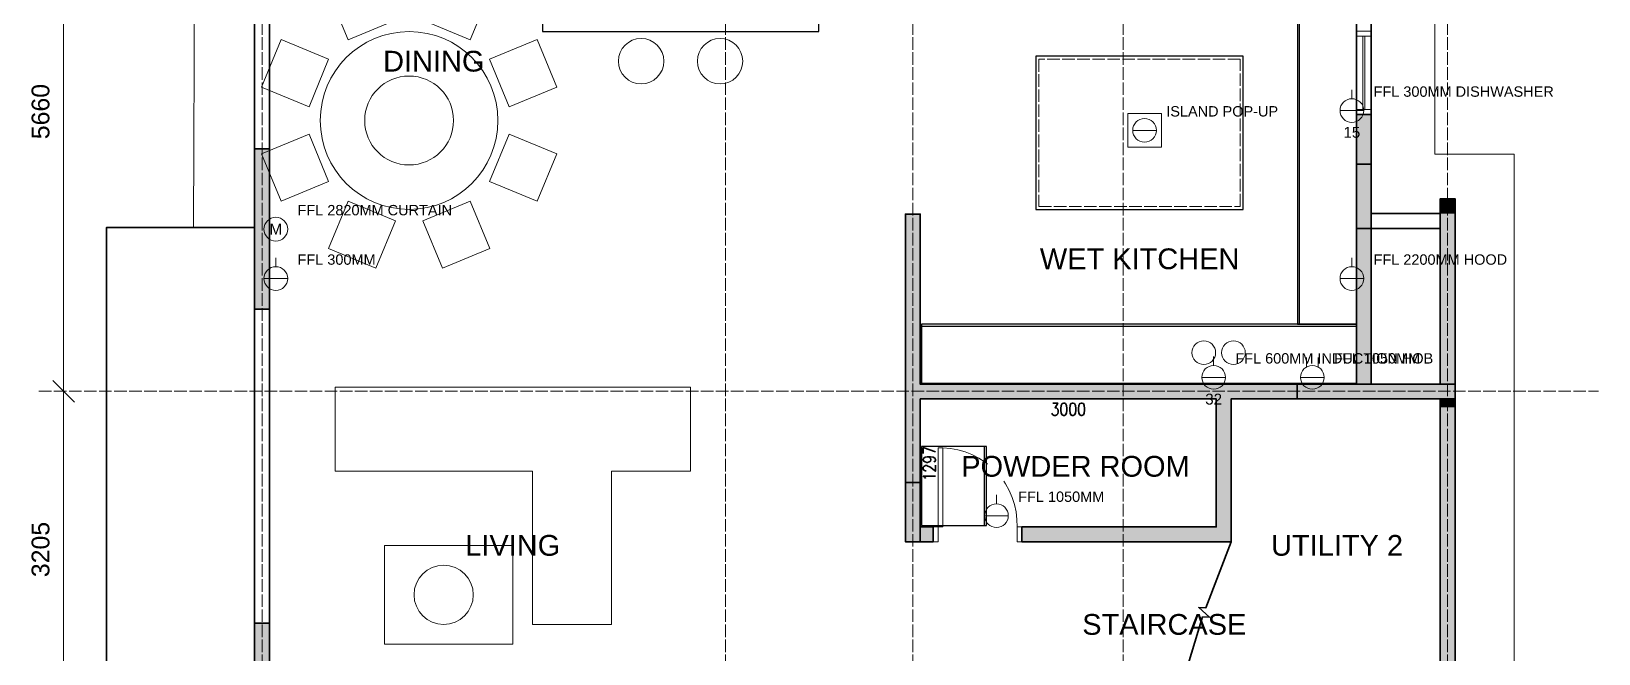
# Model space of a CAD drawing. Header units: millimetres. Extents: x 5 to 415, y 5 to 292.
# Drawn here: x 92.7 to 251.5, y 113 to 176 of the extents above; entities that cross this region are included whole.
import ezdxf
from ezdxf.enums import TextEntityAlignment as Align

# ---------------------------------------------------------------- set-up
doc = ezdxf.new("R2010")
doc.units = ezdxf.units.MM
doc.linetypes.add('DASHED', pattern=[1.524, 1.27, -0.254])
for name, color, linetype, lineweight in [('A-DOOR', 7, 'CONTINUOUS', 18), ('A-GRID', 8, 'DASHED', 13), ('A-WALL', 250, 'CONTINUOUS', 35), ('A-WALL-FILL', 250, 'CONTINUOUS', 0), ('A-WIND', 7, 'CONTINUOUS', 13), ('I-DIM', 5, 'CONTINUOUS', 13), ('I-FURN', 7, 'CONTINUOUS', 13), ('I-JOIN', 6, 'CONTINUOUS', 25), ('I-JOIN-HIDDEN', 6, 'DASHED', 13), ('I-NOTE', 1, 'CONTINUOUS', 13), ('I-POWR', 1, 'CONTINUOUS', 18), ('I-ROOM', 7, 'CONTINUOUS', 13)]:
    doc.layers.add(name, color=color, linetype=linetype, lineweight=lineweight)
doc.styles.get("Standard").update_dxf_attribs({"font": 'arial.ttf'})

msp = doc.modelspace()

# ---------------------------------------------------------------- hatches: boundary and pattern name
at = {"layer": 'A-WALL-FILL', "true_color": 0x4d4d4d}
h = msp.add_hatch(color=7, dxfattribs=at)
h.dxf.hatch_style = 1
h.paths.add_polyline_path([(228.47, 167.62), (226.97, 167.62), (228.47, 162.58), (228.47, 167.62)])
h = msp.add_hatch(color=7, dxfattribs=at)
h.dxf.hatch_style = 1
h.paths.add_polyline_path([(226.97, 167.62), (228.47, 162.58), (226.97, 162.58), (226.97, 167.62)])
h = msp.add_hatch(color=7, dxfattribs=at)
h.dxf.hatch_style = 1
h.paths.add_polyline_path([(116.85, 164.12), (115.35, 164.12), (116.85, 147.92), (116.85, 164.12)])
h = msp.add_hatch(color=7, dxfattribs=at)
h.dxf.hatch_style = 1
h.paths.add_polyline_path([(115.35, 164.12), (116.85, 147.92), (115.35, 147.92), (115.35, 164.12)])
h = msp.add_hatch(color=7, dxfattribs=at)
h.dxf.hatch_style = 1
h.paths.add_polyline_path([(228.47, 162.58), (226.97, 162.58), (228.47, 156.08), (228.47, 162.58)])
h = msp.add_hatch(color=7, dxfattribs=at)
h.dxf.hatch_style = 1
h.paths.add_polyline_path([(226.97, 162.58), (228.47, 156.08), (226.97, 156.08), (226.97, 162.58)])
h = msp.add_hatch(color=7, dxfattribs=at)
h.dxf.hatch_style = 1
h.paths.add_polyline_path([(236.95, 159.08), (235.45, 159.08), (236.95, 157.58), (236.95, 159.08)])
h = msp.add_hatch(color=7, dxfattribs=at)
h.dxf.hatch_style = 1
h.paths.add_polyline_path([(235.45, 159.08), (236.95, 157.58), (235.45, 157.58), (235.45, 159.08)])
h = msp.add_hatch(color=7, dxfattribs=at)
h.dxf.hatch_style = 1
h.paths.add_polyline_path([(182.78, 157.52), (181.28, 157.52), (182.78, 151.82), (182.78, 157.52)])
h = msp.add_hatch(color=7, dxfattribs=at)
h.dxf.hatch_style = 1
h.paths.add_polyline_path([(181.28, 157.52), (182.78, 151.82), (181.28, 151.82), (181.28, 157.52)])
h = msp.add_hatch(color=7, dxfattribs=at)
h.dxf.hatch_style = 1
h.paths.add_polyline_path([(236.95, 157.58), (235.45, 157.58), (236.95, 140.32), (236.95, 157.58)])
h = msp.add_hatch(color=7, dxfattribs=at)
h.dxf.hatch_style = 1
h.paths.add_polyline_path([(235.45, 157.58), (236.95, 140.32), (235.45, 140.32), (235.45, 157.58)])
h = msp.add_hatch(color=7, dxfattribs=at)
h.dxf.hatch_style = 1
h.paths.add_polyline_path([(228.47, 156.08), (226.97, 156.08), (228.47, 140.32), (228.47, 156.08)])
h = msp.add_hatch(color=7, dxfattribs=at)
h.dxf.hatch_style = 1
h.paths.add_polyline_path([(226.97, 156.08), (228.47, 140.32), (226.97, 140.32), (226.97, 156.08)])
h = msp.add_hatch(color=7, dxfattribs=at)
h.dxf.hatch_style = 1
h.paths.add_polyline_path([(182.78, 151.82), (181.28, 151.82), (182.78, 140.3), (182.78, 151.82)])
h = msp.add_hatch(color=7, dxfattribs=at)
h.dxf.hatch_style = 1
h.paths.add_polyline_path([(181.28, 151.82), (182.78, 140.3), (181.28, 140.3), (181.28, 151.82)])
h = msp.add_hatch(color=7, dxfattribs=at)
h.dxf.hatch_style = 1
h.paths.add_polyline_path([(236.95, 140.3), (181.28, 140.3), (236.95, 138.82), (236.95, 140.3)])
h = msp.add_hatch(color=7, dxfattribs=at)
h.dxf.hatch_style = 1
h.paths.add_polyline_path([(181.28, 140.3), (236.95, 138.82), (181.28, 138.82), (181.28, 140.3)])
h = msp.add_hatch(color=7, dxfattribs=at)
h.dxf.hatch_style = 1
h.paths.add_polyline_path([(236.95, 140.32), (220.95, 140.32), (236.95, 138.82), (236.95, 140.32)])
h = msp.add_hatch(color=7, dxfattribs=at)
h.dxf.hatch_style = 1
h.paths.add_polyline_path([(220.95, 140.32), (236.95, 138.82), (220.95, 138.82), (220.95, 140.32)])
h = msp.add_hatch(color=7, dxfattribs=at)
h.dxf.hatch_style = 1
h.paths.add_polyline_path([(236.95, 140.32), (226.97, 140.32), (236.95, 140.3), (236.95, 140.32)])
h = msp.add_hatch(color=7, dxfattribs=at)
h.dxf.hatch_style = 1
h.paths.add_polyline_path([(226.97, 140.32), (236.95, 140.3), (226.97, 140.3), (226.97, 140.32)])
h = msp.add_hatch(color=7, dxfattribs=at)
h.dxf.hatch_style = 1
h.paths.add_polyline_path([(182.78, 138.82), (181.28, 138.82), (182.78, 125.86), (182.78, 138.82)])
h = msp.add_hatch(color=7, dxfattribs=at)
h.dxf.hatch_style = 1
h.paths.add_polyline_path([(181.28, 138.82), (182.78, 125.86), (181.28, 125.86), (181.28, 138.82)])
h = msp.add_hatch(color=7, dxfattribs=at)
h.dxf.hatch_style = 1
h.paths.add_polyline_path([(214.27, 138.82), (212.77, 138.82), (214.27, 125.86), (214.27, 138.82)])
h = msp.add_hatch(color=7, dxfattribs=at)
h.dxf.hatch_style = 1
h.paths.add_polyline_path([(212.77, 138.82), (214.27, 125.86), (212.77, 125.86), (212.77, 138.82)])
h = msp.add_hatch(color=7, dxfattribs=at)
h.dxf.hatch_style = 1
h.paths.add_polyline_path([(236.95, 138.82), (235.45, 138.82), (236.95, 138.06), (236.95, 138.82)])
h = msp.add_hatch(color=7, dxfattribs=at)
h.dxf.hatch_style = 1
h.paths.add_polyline_path([(235.45, 138.82), (236.95, 138.06), (235.45, 138.06), (235.45, 138.82)])
h = msp.add_hatch(color=7, dxfattribs=at)
h.dxf.hatch_style = 1
h.paths.add_polyline_path([(236.95, 138.06), (235.45, 138.06), (236.95, 111.39), (236.95, 138.06)])
h = msp.add_hatch(color=7, dxfattribs=at)
h.dxf.hatch_style = 1
h.paths.add_polyline_path([(235.45, 138.06), (236.95, 111.39), (235.45, 111.39), (235.45, 138.06)])
h = msp.add_hatch(color=7, dxfattribs=at)
h.dxf.hatch_style = 1
h.paths.add_polyline_path([(181.28, 124.36), (182.78, 124.36), (181.28, 130.36), (181.28, 124.36)])
h = msp.add_hatch(color=7, dxfattribs=at)
h.dxf.hatch_style = 1
h.paths.add_polyline_path([(182.78, 124.36), (181.28, 130.36), (182.78, 130.36), (182.78, 124.36)])
h = msp.add_hatch(color=7, dxfattribs=at)
h.dxf.hatch_style = 1
h.paths.add_polyline_path([(184.08, 125.86), (181.28, 125.86), (184.08, 124.36), (184.08, 125.86)])
h = msp.add_hatch(color=7, dxfattribs=at)
h.dxf.hatch_style = 1
h.paths.add_polyline_path([(181.28, 125.86), (184.08, 124.36), (181.28, 124.36), (181.28, 125.86)])
h = msp.add_hatch(color=7, dxfattribs=at)
h.dxf.hatch_style = 1
h.paths.add_polyline_path([(214.27, 125.86), (193.08, 125.86), (214.27, 124.36), (214.27, 125.86)])
h = msp.add_hatch(color=7, dxfattribs=at)
h.dxf.hatch_style = 1
h.paths.add_polyline_path([(193.08, 125.86), (214.27, 124.36), (193.08, 124.36), (193.08, 125.86)])
h = msp.add_hatch(color=7, dxfattribs=at)
h.dxf.hatch_style = 1
h.paths.add_polyline_path([(116.85, 116.13), (115.35, 116.13), (116.85, 107.89), (116.85, 116.13)])
h = msp.add_hatch(color=7, dxfattribs=at)
h.dxf.hatch_style = 1
h.paths.add_polyline_path([(115.35, 116.13), (116.85, 107.89), (115.35, 107.89), (115.35, 116.13)])

# ---------------------------------------------------------------- linework, layer by layer
at = {"layer": 'A-DOOR'}
for points in [[(228.47, 191.63), (228.47, 167.62), (226.97, 167.62), (226.97, 191.63), (228.47, 191.63)], [(228.47, 175.54), (228.47, 176.04), (226.97, 176.04), (226.97, 175.54), (228.47, 175.54)], [(227.61, 168.12), (227.61, 175.54)], [(227.81, 168.12), (227.81, 175.54)], [(228.47, 167.62), (228.47, 168.12), (226.97, 168.12), (226.97, 167.62), (228.47, 167.62)], [(184.58, 125.86), (185.08, 125.86), (185.08, 133.86), (184.58, 133.86), (184.58, 125.86)], [(189.6, 132.22), (189.34, 132.42), (188.7, 132.84), (188.02, 133.18), (187.32, 133.46), (186.58, 133.66), (185.84, 133.8), (185.08, 133.86)], [(192.58, 125.86), (192.56, 126.62), (192.48, 127.38), (192.32, 128.12), (192.1, 128.84), (191.78, 129.54), (191.42, 130.22), (191.24, 130.48)], [(184.08, 124.36), (184.58, 124.36), (184.58, 125.86), (184.08, 125.86), (184.08, 124.36)], [(192.58, 124.36), (193.08, 124.36), (193.08, 125.86), (192.58, 125.86), (192.58, 124.36)]]:
    msp.add_lwpolyline(points, dxfattribs=at)
at = {"layer": 'A-GRID'}
for p, q in [((116.1, 37), (116.1, 272)), ((163.04, 37), (163.04, 272)), ((182.04, 37), (182.04, 272)), ((203.34, 37), (203.34, 272)), ((236.2, 37), (236.2, 272)), ((93.5, 139.6), (251.5, 139.6))]:
    msp.add_line(p, q, dxfattribs=at)
at = {"layer": 'A-WALL'}
for points in [[(226.97, 191.63), (228.47, 191.63), (228.47, 167.62), (226.97, 167.62), (226.97, 191.63)], [(115.35, 164.12), (116.85, 164.12), (116.85, 179.13), (115.35, 179.13), (115.35, 164.12)], [(235.45, 157.58), (235.45, 159.08), (236.95, 159.08), (236.95, 138.06), (235.45, 138.06), (235.45, 138.82), (214.27, 138.82), (214.27, 124.36), (212.77, 124.36), (193.08, 124.36), (193.08, 125.86), (212.77, 125.86), (212.77, 138.82), (182.78, 138.82), (182.78, 125.86), (184.08, 125.86), (184.08, 124.36), (181.28, 124.36), (181.28, 157.52), (182.78, 157.52), (182.78, 151.82), (182.78, 140.3), (226.97, 140.3), (226.97, 167.62)], [(228.47, 157.58), (228.47, 167.62)], [(116.85, 147.92), (115.35, 147.92), (115.35, 164.12), (116.85, 164.12), (116.85, 147.92)], [(228.47, 162.58), (228.47, 156.08), (226.97, 156.08), (226.97, 162.58), (228.47, 162.58)], [(235.45, 157.58), (228.47, 157.58), (228.47, 140.32), (235.45, 140.32), (235.45, 157.58)], [(228.47, 156.08), (235.45, 156.08), (235.45, 157.58), (228.47, 157.58), (228.47, 156.08)], [(100.35, 107.89), (115.35, 107.89), (115.35, 156.18), (100.35, 156.18), (100.35, 107.89)], [(116.85, 116.13), (115.35, 116.13), (115.35, 147.92), (116.85, 147.92), (116.85, 116.13)], [(236.95, 140.32), (220.95, 140.32), (220.95, 138.82), (236.95, 138.82), (236.95, 140.32)], [(196.22, 138.4), (196.7, 138.4), (196.44, 137.92), (196.58, 137.92), (196.66, 137.86), (196.7, 137.8), (196.74, 137.62), (196.74, 137.5), (196.7, 137.32), (196.62, 137.2), (196.48, 137.14), (196.34, 137.14), (196.22, 137.2), (196.16, 137.26), (196.12, 137.38)], [(197.28, 138.4), (197.16, 138.34), (197.06, 138.16), (197.02, 137.86), (197.02, 137.68), (197.06, 137.38), (197.16, 137.2), (197.28, 137.14), (197.38, 137.14), (197.5, 137.2), (197.6, 137.38), (197.64, 137.68), (197.64, 137.86), (197.6, 138.16), (197.5, 138.34), (197.38, 138.4), (197.28, 138.4)], [(198.18, 138.4), (198.04, 138.34), (197.96, 138.16), (197.92, 137.86), (197.92, 137.68), (197.96, 137.38), (198.04, 137.2), (198.18, 137.14), (198.26, 137.14), (198.4, 137.2), (198.5, 137.38), (198.54, 137.68), (198.54, 137.86), (198.5, 138.16), (198.4, 138.34), (198.26, 138.4), (198.18, 138.4)], [(199.08, 138.4), (198.94, 138.34), (198.84, 138.16), (198.8, 137.86), (198.8, 137.68), (198.84, 137.38), (198.94, 137.2), (199.08, 137.14), (199.16, 137.14), (199.3, 137.2), (199.38, 137.38), (199.42, 137.68), (199.42, 137.86), (199.38, 138.16), (199.3, 138.34), (199.16, 138.4), (199.08, 138.4)], [(235.45, 100.89), (235.45, 106.79), (234.15, 106.79), (234.15, 108.29), (235.45, 108.29), (235.45, 138.06), (236.95, 138.06), (236.95, 100.89), (235.45, 100.89)], [(183.08, 133.28), (183.08, 133.9), (184.32, 133.46)], [(183.5, 132.96), (183.68, 132.92), (183.8, 132.84), (183.86, 132.7), (183.86, 132.66), (183.8, 132.52), (183.68, 132.44), (183.5, 132.38), (183.44, 132.38), (183.26, 132.44), (183.14, 132.52), (183.08, 132.66), (183.08, 132.7), (183.14, 132.84), (183.26, 132.92), (183.5, 132.96), (183.8, 132.96), (184.08, 132.92), (184.26, 132.84), (184.32, 132.7), (184.32, 132.6), (184.26, 132.48), (184.14, 132.44)], [(183.38, 131.54), (183.32, 131.54), (183.2, 131.58), (183.14, 131.62), (183.08, 131.72), (183.08, 131.9), (183.14, 131.98), (183.2, 132.02), (183.32, 132.08), (183.44, 132.08), (183.56, 132.02), (183.74, 131.94), (184.32, 131.5), (184.32, 132.12)], [(181.28, 124.36), (181.28, 130.36), (182.78, 130.36), (182.78, 124.36), (181.28, 124.36)], [(183.32, 130.78), (183.26, 130.86), (183.08, 131), (184.32, 131)], [(208.81, 108.29), (211.37, 116.76), (212.09, 116.74), (210.99, 117.7), (211.71, 117.68), (214.27, 124.36)], [(116.85, 101.73), (115.35, 101.73), (115.35, 116.13), (116.85, 116.13), (116.85, 101.73)]]:
    msp.add_lwpolyline(points, dxfattribs=at)
at = {"layer": 'A-WIND'}
for points in [[(118.35, 244.64), (118.35, 206.67), (115.35, 206.67), (109.35, 206.67), (109.17, 156.18), (115.35, 156.18)], [(236.95, 111.39), (242.95, 111.39), (242.95, 157.58), (242.95, 163.58), (234.91, 163.58), (234.91, 209.47), (228.47, 209.47)]]:
    msp.add_lwpolyline(points, dxfattribs=at)
at = {"layer": 'I-DIM'}
for p, q in [((96, 138.1), (96, 197.7)), ((97.1, 138.5), (94.9, 140.7)), ((97.1, 138.5), (94.9, 140.7)), ((96, 106.05), (96, 141.1))]:
    msp.add_line(p, q, dxfattribs=at)
at = {"layer": 'I-FURN'}
for points in [[(129.61, 177.14), (127.62, 181.95), (122.82, 179.96), (124.81, 175.15)], [(137.19, 175.15), (139.18, 179.96), (134.38, 181.95), (132.39, 177.14)], [(122.85, 173.19), (118.04, 175.18), (116.05, 170.38), (120.86, 168.39)], [(141.14, 168.39), (145.95, 170.38), (143.96, 175.18), (139.15, 173.19)], [(120.86, 165.61), (116.05, 163.62), (118.04, 158.82), (122.85, 160.81)], [(139.15, 160.81), (143.96, 158.82), (145.95, 163.62), (141.14, 165.61)], [(124.81, 158.85), (122.82, 154.04), (127.62, 152.05), (129.61, 156.86)], [(132.39, 156.86), (134.38, 152.05), (139.18, 154.04), (137.19, 158.85)], [(123.5, 140), (159.5, 140), (159.5, 131.5), (151.5, 131.5), (151.5, 116), (143.5, 116), (143.5, 131.5), (123.5, 131.5)], [(128.5, 114), (141.5, 114), (141.5, 124), (128.5, 124)]]:
    msp.add_lwpolyline(points, close=True, dxfattribs=at)
for centre, radius in [((131, 167), 9), ((154.5, 173), 2.3), ((162.5, 173), 2.3), ((131, 167), 4.5), ((211.5, 143.5), 1.2), ((214.5, 143.5), 1.2), ((134.5, 119), 3)]:
    msp.add_circle(centre, radius, dxfattribs=at)
at = {"layer": 'I-JOIN'}
for p, q in [((221.2, 146.4), (221.2, 187.5)), ((182.9, 146.2), (227, 146.2)), ((189.3, 126), (189.3, 134))]:
    msp.add_line(p, q, dxfattribs=at)
for points in [[(221, 146.4), (227, 146.4), (227, 187.5), (221, 187.5)], [(144.5, 176), (172.5, 176), (172.5, 185), (144.5, 185)], [(194.5, 158), (215.5, 158), (215.5, 173.5), (194.5, 173.5)], [(182.9, 140.4), (227, 140.4), (227, 146.4), (182.9, 146.4)], [(182.9, 126), (189.5, 126), (189.5, 134), (182.9, 134)]]:
    msp.add_lwpolyline(points, close=True, dxfattribs=at)
at = {"layer": 'I-JOIN-HIDDEN'}
msp.add_lwpolyline([(194.8, 158.3), (215.2, 158.3), (215.2, 173.2), (194.8, 173.2)], close=True, dxfattribs=at)
at = {"layer": 'I-POWR', "color": 5}
for p, q in [((226.5, 169.2), (226.5, 170.1)), ((225.3, 168), (227.7, 168)), ((212.5, 142.2), (212.5, 143.1)), ((211.3, 141), (213.7, 141))]:
    msp.add_line(p, q, dxfattribs=at)
at = {"layer": 'I-POWR', "color": 1}
for p, q in [((204.3, 166), (206.7, 166)), ((117.5, 152.2), (117.5, 153.1)), ((226.5, 152.2), (226.5, 153.1)), ((116.3, 151), (118.7, 151)), ((225.3, 151), (227.7, 151)), ((221.9, 142), (221.9, 143)), ((223.1, 142), (223.1, 143)), ((221.3, 141), (223.7, 141)), ((190.5, 128.2), (190.5, 129.1)), ((189.3, 127), (191.7, 127))]:
    msp.add_line(p, q, dxfattribs=at)
msp.add_lwpolyline([(203.8, 164.3), (207.2, 164.3), (207.2, 167.7), (203.8, 167.7)], close=True, dxfattribs=at)
at = {"layer": 'I-POWR', "color": 5}
for centre in [(226.5, 168), (212.5, 141)]:
    msp.add_circle(centre, 1.2, dxfattribs=at)
at = {"layer": 'I-POWR', "color": 1}
for centre in [(205.5, 166), (117.5, 151), (226.5, 151), (222.5, 141), (190.5, 127)]:
    msp.add_circle(centre, 1.2, dxfattribs=at)
at = {"layer": 'I-POWR', "color": 4}
msp.add_circle((117.5, 156), 1.2, dxfattribs=at)

# ---------------------------------------------------------------- texts
at = {"layer": 'I-DIM'}
for s, p in [('5660', (95.1, 167.9)), ('3205', (95.1, 123.58))]:
    msp.add_text(s, height=1.8, rotation=90, dxfattribs=at).set_placement(p, align=Align.BOTTOM_CENTER)
at = {"layer": 'I-NOTE', "color": 1}
for s, p in [('FFL 300MM DISHWASHER', (228.7, 169.4)), ('ISLAND POP-UP', (207.7, 167.4)), ('FFL 2820MM CURTAIN', (119.7, 157.4)), ('FFL 300MM', (119.7, 152.4)), ('FFL 2200MM HOOD', (228.7, 152.4)), ('FFL 600MM INDUCTION HOB', (214.7, 142.4)), ('FFL 1050MM', (224.7, 142.4)), ('FFL 1050MM', (192.7, 128.4))]:
    msp.add_text(s, height=1.05, dxfattribs=at).set_placement(p)
at = {"layer": 'I-POWR', "color": 5}
for s, p in [('15', (226.5, 165.8)), ('32', (212.5, 138.8))]:
    msp.add_text(s, height=1.1, dxfattribs=at).set_placement(p, align=Align.MIDDLE_CENTER)
at = {"layer": 'I-POWR', "color": 4}
msp.add_text('M', height=1.1, dxfattribs=at).set_placement((117.5, 156), align=Align.MIDDLE_CENTER)
at = {"layer": 'I-ROOM'}
for s, p in [('DINING', (133.5, 173)), ('WET KITCHEN', (205, 153)), ('POWDER ROOM', (198.5, 132)), ('LIVING', (141.5, 124)), ('UTILITY 2', (225, 124)), ('STAIRCASE', (207.5, 116))]:
    msp.add_text(s, height=2.1, dxfattribs=at).set_placement(p, align=Align.MIDDLE_CENTER)

doc.saveas('drawing.dxf')
